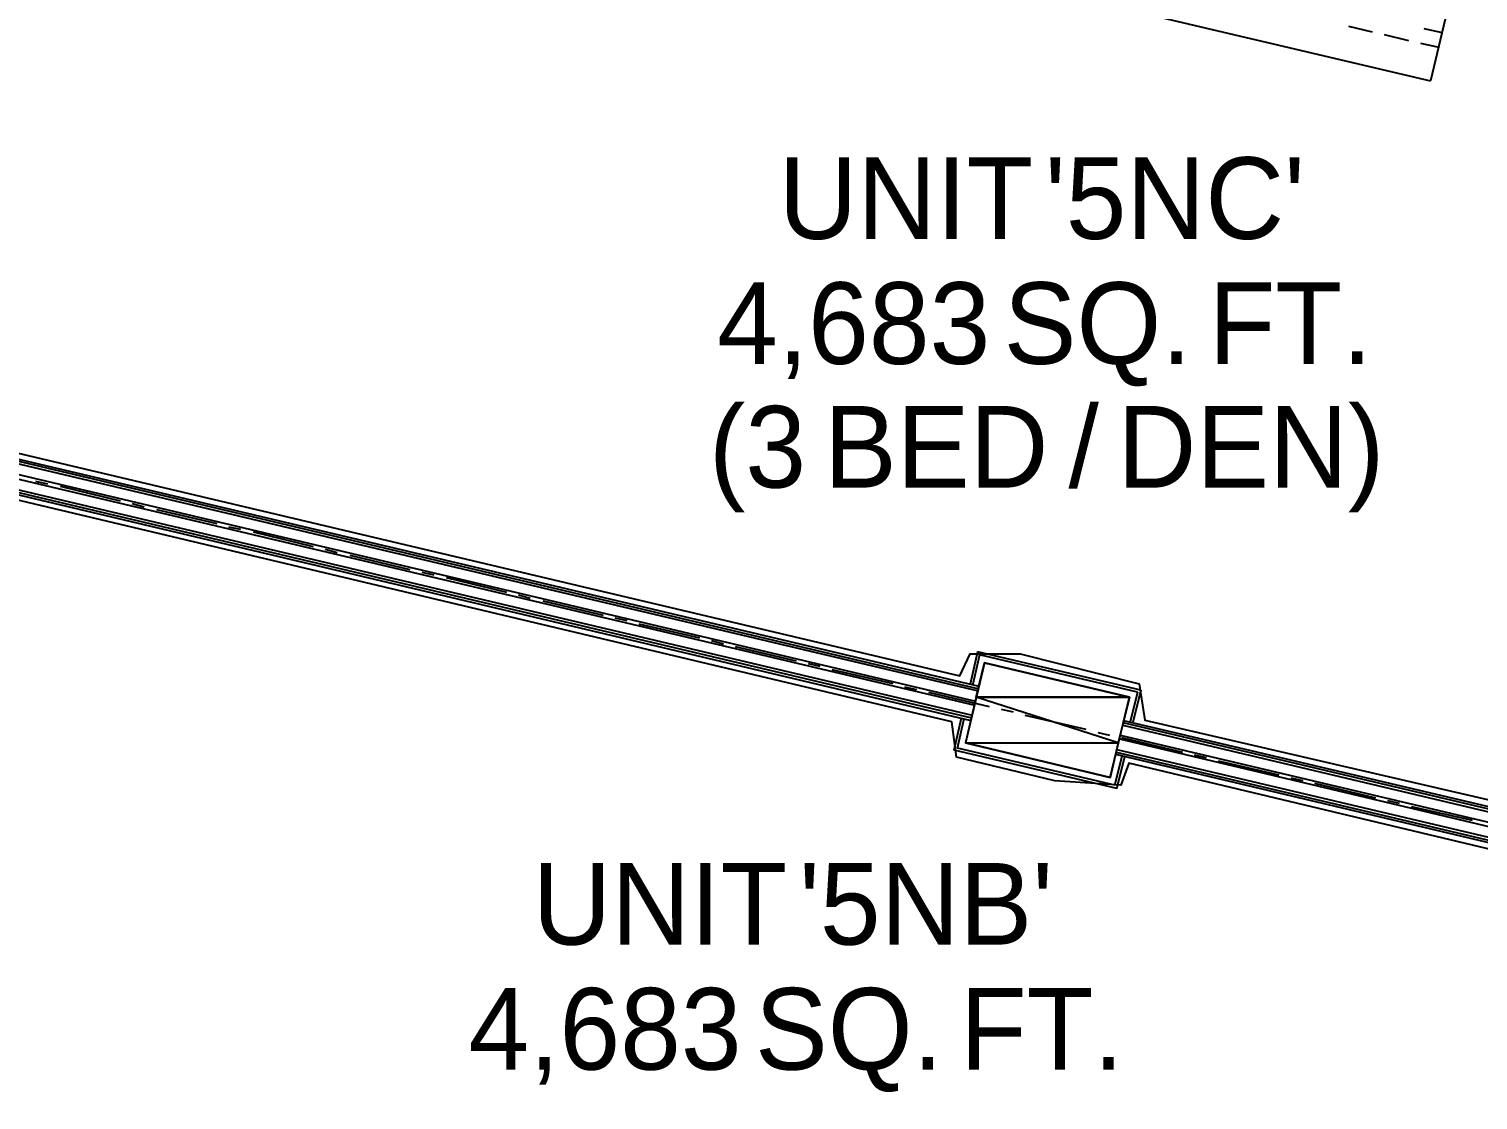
# Model space of a CAD drawing. Header units: feet. Extents: x -84 to 198, y -22 to 181.
# Drawn here: x 82.23 to 111.44, y 71.7 to 93.29 of the extents above; entities that cross this region are included whole.
import ezdxf
from ezdxf.enums import TextEntityAlignment as Align

# ---------------------------------------------------------------- set-up
doc = ezdxf.new("R2010")
doc.units = ezdxf.units.FT
for name, color, linetype in [('A-AREA-UNIDAD', 30, 'CONTINUOUS'), ('A-LINEA', 7, 'CONTINUOUS'), ('A-MURO-CONCRETO', 8, 'CONTINUOUS'), ('A-TEXTO-PDF', 3, 'CONTINUOUS')]:
    doc.layers.add(name, color=color, linetype=linetype)

msp = doc.modelspace()

# ---------------------------------------------------------------- linework, layer by layer
at = {"layer": 'A-AREA-UNIDAD'}
for points in [[(68.192, 96.0533), (66.432, 88.7289), (77.408, 86.08), (78.32, 86.0089), (78.368, 85.6), (100.992, 80.2489), (101.2, 80.6933), (102.208, 80.6933), (104.608, 80.0889), (104.72, 79.36), (120.08, 75.8044), (120.128, 75.36), (121.68, 75.2), (129.568, 73.3689), (129.68, 73.12), (130.56, 76.0889), (131.92, 79.2), (133.68, 82.1689), (136.352, 85.6533)], [(124.96, 37.4044), (126.672, 40.2489), (128.032, 43.2), (129.152, 46.6844), (129.84, 50.3644), (130.048, 53.3333), (129.92, 56.4444), (128.832, 62.4889), (128.56, 65.44), (128.64, 68.96), (129.28, 72.8), (120.64, 74.7733), (120.608, 75.0044), (120.192, 75.1289), (118.848, 75.04), (104.4, 78.4889), (104.24, 78.0444), (102.912, 78.1333), (100.928, 78.6133), (100.832, 79.3244), (78.208, 84.6933)]]:
    msp.add_lwpolyline(points, dxfattribs=at)
at = {"layer": 'A-LINEA'}
for p, q in [((100.76, 94.5378), (110.48, 92.2444)), ((108.8267, 93.3511), (109.3067, 93.2311)), ((110.3467, 93.2978), (110.72, 93.2178)), ((109.5467, 93.1778), (110.04, 93.0578)), ((110.28, 93.0044), (110.6533, 92.9244)), ((65.84, 88.3511), (101.36, 79.9511)), ((65.8533, 88.4444), (101.3733, 80.0444)), ((65.8533, 88.4044), (101.3733, 79.9911)), ((65.7733, 88.0578), (101.2933, 79.6578)), ((65.7867, 88.1511), (101.3067, 79.7378)), ((65.6933, 87.7644), (101.2133, 79.3511)), ((65.7067, 87.8044), (101.2267, 79.4044)), ((65.72, 87.8578), (101.24, 79.4578)), ((82.36, 84.1778), (82.6, 84.1244)), ((82.8533, 84.0711), (84.0667, 83.7778)), ((84.3067, 83.7244), (84.5467, 83.6578)), ((84.8, 83.6044), (86.0133, 83.3244)), ((86.2533, 83.2578), (86.4933, 83.2044)), ((86.7467, 83.1511), (87.96, 82.8578)), ((88.2, 82.8044), (88.44, 82.7378)), ((88.6933, 82.6844), (89.9067, 82.3911)), ((90.1467, 82.3378), (90.3867, 82.2844)), ((90.64, 82.2311), (91.8533, 81.9378)), ((92.0933, 81.8844), (92.3333, 81.8178)), ((92.5867, 81.7644), (93.8, 81.4711)), ((94.04, 81.4178), (94.28, 81.3644)), ((94.52, 81.2978), (95.7467, 81.0178)), ((95.9867, 80.9644), (96.2267, 80.8978)), ((96.4667, 80.8444), (97.6933, 80.5511)), ((101.3467, 80.7378), (101.2, 80.0844)), ((101.3867, 80.6711), (101.2533, 80.0844)), ((104.64, 79.9644), (101.3467, 80.7378)), ((104.5733, 79.9244), (101.3867, 80.6711)), ((97.9333, 80.4978), (98.1733, 80.4444)), ((98.4133, 80.3778), (99.64, 80.0978)), ((99.88, 80.0311), (100.12, 79.9778)), ((100.36, 79.9244), (101.5867, 79.6311)), ((104.5733, 79.9244), (104.4267, 79.3244)), ((104.64, 79.9644), (104.48, 79.3111)), ((101.8267, 79.5778), (102.0667, 79.5244)), ((102.3067, 79.4578), (103.5333, 79.1778)), ((100.88, 78.7511), (101.0267, 79.4044)), ((100.9467, 78.7911), (101.08, 79.3911)), ((104.28, 79.3111), (120.0533, 75.5778)), ((104.28, 79.2578), (120.04, 75.5244)), ((104.2933, 79.3511), (120.0667, 75.6311)), ((103.7733, 79.1111), (104.0133, 79.0578)), ((104.2133, 78.9778), (119.9733, 75.2444)), ((104.2267, 79.0578), (119.9867, 75.3244)), ((104.2533, 79.0044), (105.48, 78.7111)), ((104.16, 77.9778), (100.88, 78.7511)), ((104.12, 78.0444), (100.9467, 78.7911)), ((104.12, 78.0444), (104.2667, 78.6311)), ((104.1333, 78.6711), (119.9067, 74.9378)), ((104.1467, 78.7111), (119.9067, 74.9911)), ((104.16, 78.7644), (119.92, 75.0444)), ((104.16, 77.9778), (104.32, 78.6178)), ((105.72, 78.6578), (105.96, 78.6044)), ((106.2, 78.5378), (107.4267, 78.2578)), ((107.6667, 78.1911), (107.9067, 78.1378)), ((108.1467, 78.0844), (109.3733, 77.7911)), ((109.6133, 77.7378), (109.8533, 77.6844)), ((110.0933, 77.6178), (111.32, 77.3378))]:
    msp.add_line(p, q, dxfattribs=at)
for points in [[(100.76, 94.5378), (101.44, 97.4578), (111.1733, 95.1644), (110.48, 92.2444)], [(104.0267, 78.2044), (104.4133, 79.8178), (101.4933, 80.5111), (101.1067, 78.8978), (104.0267, 78.2044)]]:
    msp.add_lwpolyline(points, dxfattribs=at)
at = {"layer": 'A-MURO-CONCRETO'}
for points in [[(101.4933, 80.5111), (104.4133, 79.8178), (101.32, 79.8178), (101.4933, 80.5111), (101.4933, 80.5111)], [(101.32, 79.8178), (101.1067, 78.8978), (104.1867, 78.8978), (101.32, 79.8178)], [(101.32, 79.8178), (104.4133, 79.8178), (104.1867, 78.8978), (101.32, 79.8178), (101.32, 79.8178)], [(101.1067, 78.8978), (104.1867, 78.8978), (104.0267, 78.2044), (101.1067, 78.8978), (101.1067, 78.8978)]]:
    msp.add_lwpolyline(points, dxfattribs=at)

# ---------------------------------------------------------------- texts
at = {"layer": 'A-TEXTO-PDF'}
for s, p in [('UNIT', (99.9068, 89.0585)), ("'5NC'", (105.3294, 89.0585)), ('4,683', (98.854, 86.5385)), ('SQ.', (103.7725, 86.5385)), ('FT.', (107.6602, 86.5385)), ('(3', (96.9146, 84.0452)), ('BED', (100.5163, 84.0452)), ('/', (103.4894, 84.0452)), ('DEN)', (106.8617, 84.0452)), ('UNIT', (94.9468, 74.8318)), ("'5NB'", (100.3128, 74.8318)), ('4,683', (93.8406, 72.3118)), ('SQ.', (98.7592, 72.3118)), ('FT.', (102.6469, 72.3118))]:
    msp.add_text(s, height=1.646, dxfattribs=at).set_placement(p, align=Align.CENTER)

doc.saveas('drawing.dxf')
